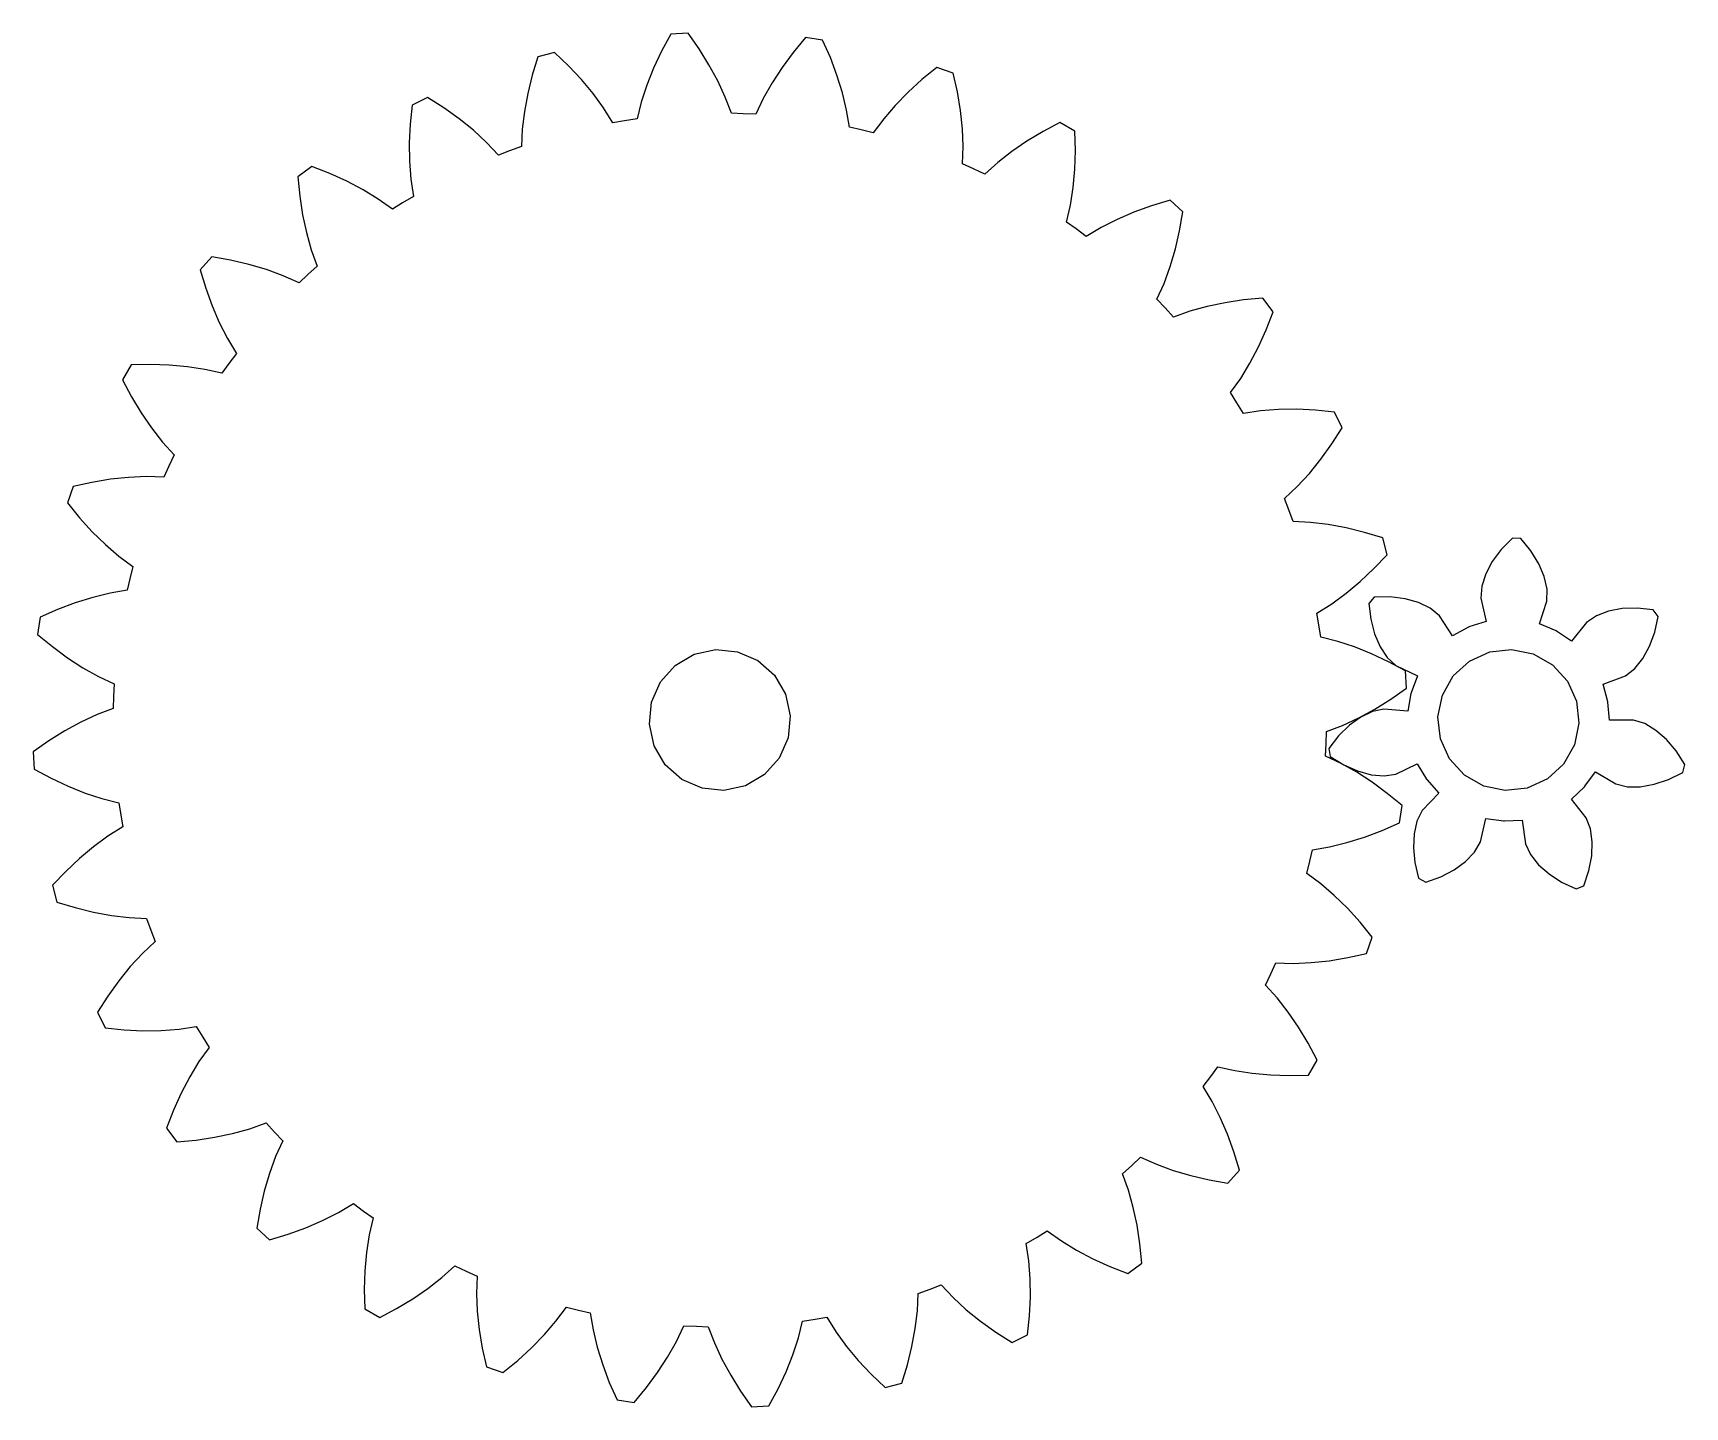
# Model space of a CAD drawing. Header units: metres. Extents: x -49 to 68, y -49 to 49.
import ezdxf

# ---------------------------------------------------------------- set-up
doc = ezdxf.new("R2010")
doc.units = ezdxf.units.M

msp = doc.modelspace()

# ---------------------------------------------------------------- linework, layer by layer
for p, q in [((-3.47961, 48.5769), (-4.12395, 47.3763)), ((-2.25409, 48.6492), (-3.47961, 48.5769)), ((-1.47311, 47.5327), (-2.25409, 48.6492)), ((6.06412, 48.3224), (5.19795, 47.2706)), ((7.2802, 48.1542), (6.06412, 48.3224)), ((7.82834, 46.9067), (7.2802, 48.1542)), ((-12.8896, 46.9647), (-13.2874, 45.6615)), ((-11.7018, 47.2747), (-12.8896, 46.9647)), ((-10.718, 46.3319), (-11.7018, 47.2747)), ((-4.12395, 47.3763), (-4.68875, 46.1721)), ((-0.770691, 46.4032), (-1.47311, 47.5327)), ((5.19795, 47.2706), (4.40906, 46.1996)), ((8.29692, 45.6619), (7.82834, 46.9067)), ((-13.2874, 45.6615), (-13.6064, 44.3702)), ((-9.80869, 45.3612), (-10.718, 46.3319)), ((-4.68875, 46.1721), (-5.17079, 44.9673)), ((-0.150375, 45.2634), (-0.770691, 46.4032)), ((4.40906, 46.1996), (3.70123, 45.1121)), ((8.68295, 44.423), (8.29692, 45.6619)), ((15.3748, 46.2108), (14.3201, 45.3482)), ((16.5347, 45.8086), (15.3748, 46.2108)), ((16.829, 44.4782), (16.5347, 45.8086)), ((-8.97794, 44.3643), (-9.80869, 45.3612)), ((-5.17079, 44.9673), (-5.56538, 43.7653)), ((0.382751, 44.1161), (-0.150375, 45.2634)), ((3.70123, 45.1121), (3.07971, 44.0101)), ((14.3201, 45.3482), (13.3374, 44.4518)), ((17.0457, 43.1659), (16.829, 44.4782)), ((-21.8043, 43.5476), (-21.9402, 42.1919)), ((-20.6998, 44.0834), (-21.8043, 43.5476)), ((-19.5509, 43.3507), (-20.6998, 44.0834)), ((-18.4697, 42.576), (-19.5509, 43.3507)), ((-13.6064, 44.3702), (-13.8441, 43.0945)), ((-8.2312, 43.3431), (-8.97794, 44.3643)), ((-7.57661, 42.2986), (-8.2312, 43.3431)), ((-5.56538, 43.7653), (-5.86519, 42.5697)), ((0.820999, 42.964), (0.382751, 44.1161)), ((3.07971, 44.0101), (2.55243, 42.896)), ((8.98203, 43.1937), (8.68295, 44.423)), ((12.431, 43.5232), (11.6065, 42.5636)), ((13.3374, 44.4518), (12.431, 43.5232)), ((-21.9402, 42.1919), (-22.0011, 40.8631)), ((-17.4605, 41.7604), (-18.4697, 42.576)), ((-13.8441, 43.0945), (-13.9966, 41.8386)), ((-6.74533, 42.4386), (-7.57661, 42.2986)), ((-5.86519, 42.5697), (-6.74533, 42.4386)), ((1.66364, 42.9391), (0.820999, 42.964)), ((2.55243, 42.896), (1.66364, 42.9391)), ((9.18709, 41.9783), (8.98203, 43.1937)), ((11.6065, 42.5636), (10.872, 41.5738)), ((17.1826, 41.8755), (17.0457, 43.1659)), ((24.0947, 42.3234), (22.8919, 41.6831)), ((25.1538, 41.7027), (24.0947, 42.3234)), ((-16.5289, 40.9044), (-17.4605, 41.7604)), ((-13.9966, 41.8386), (-14.0574, 40.6075)), ((10.0087, 41.7895), (9.18709, 41.9783)), ((10.872, 41.5738), (10.0087, 41.7895)), ((17.2361, 40.6115), (17.1826, 41.8755)), ((21.7533, 40.9956), (20.6831, 40.2617)), ((22.8919, 41.6831), (21.7533, 40.9956)), ((25.1829, 40.3404), (25.1538, 41.7027)), ((-22.0011, 40.8631), (-21.9854, 39.5656)), ((-15.6831, 40.0077), (-16.5289, 40.9044)), ((-14.8951, 40.3073), (-15.6831, 40.0077)), ((-14.0574, 40.6075), (-14.8951, 40.3073)), ((17.2001, 39.3794), (17.2361, 40.6115)), ((20.6831, 40.2617), (19.6872, 39.4815)), ((25.1394, 39.011), (25.1829, 40.3404)), ((-28.9023, 39.198), (-29.8811, 38.4571)), ((-27.6326, 38.7035), (-28.9023, 39.198)), ((-26.421, 38.1546), (-27.6326, 38.7035)), ((-21.9854, 39.5656), (-21.89, 38.3041)), ((17.9691, 39.034), (17.2001, 39.3794)), ((18.7737, 38.6539), (17.9691, 39.034)), ((19.6872, 39.4815), (18.7737, 38.6539)), ((25.022, 37.7187), (25.1394, 39.011)), ((-29.8811, 38.4571), (-29.7498, 37.1008)), ((-25.272, 37.5516), (-26.421, 38.1546)), ((-24.1913, 36.8938), (-25.272, 37.5516)), ((-21.89, 38.3041), (-21.7094, 37.0847)), ((24.8278, 36.4685), (25.022, 37.7187)), ((-29.7498, 37.1008), (-29.5504, 35.7858)), ((-23.1869, 36.1794), (-24.1913, 36.8938)), ((-22.4724, 36.6269), (-23.1869, 36.1794)), ((-21.7094, 37.0847), (-22.4724, 36.6269)), ((24.5522, 35.2671), (24.8278, 36.4685)), ((30.5841, 36.4162), (29.3332, 35.9641)), ((31.8886, 36.8096), (30.5841, 36.4162)), ((32.8063, 35.9941), (31.8886, 36.8096)), ((-29.5504, 35.7858), (-29.2819, 34.5162)), ((25.239, 34.7783), (24.5522, 35.2671)), ((28.1404, 35.453), (27.0114, 34.8821)), ((29.3332, 35.9641), (28.1404, 35.453)), ((32.569, 34.6523), (32.8063, 35.9941)), ((-29.2819, 34.5162), (-28.9422, 33.2975)), ((25.954, 34.2486), (25.239, 34.7783)), ((27.0114, 34.8821), (25.954, 34.2486)), ((32.267, 33.3569), (32.569, 34.6523)), ((-35.9941, 32.8063), (-36.8096, 31.8886)), ((-34.6523, 32.569), (-35.9941, 32.8063)), ((-28.9422, 33.2975), (-28.5272, 32.1369)), ((31.8997, 32.1124), (32.267, 33.3569)), ((-36.8096, 31.8886), (-36.4162, 30.5841)), ((-33.3569, 32.267), (-34.6523, 32.569)), ((-32.1124, 31.8997), (-33.3569, 32.267)), ((-30.9241, 31.4654), (-32.1124, 31.8997)), ((-28.5272, 32.1369), (-29.1862, 31.5389)), ((31.4654, 30.9241), (31.8997, 32.1124)), ((-36.4162, 30.5841), (-35.9641, 29.3332)), ((-29.7996, 30.9607), (-30.9241, 31.4654)), ((-29.1862, 31.5389), (-29.7996, 30.9607)), ((30.9607, 29.7996), (31.4654, 30.9241)), ((-35.9641, 29.3332), (-35.453, 28.1404)), ((31.5389, 29.1862), (30.9607, 29.7996)), ((34.5162, 29.2819), (33.2975, 28.9422)), ((35.7858, 29.5504), (34.5162, 29.2819)), ((37.1008, 29.7498), (35.7858, 29.5504)), ((38.4571, 29.8811), (37.1008, 29.7498)), ((39.198, 28.9023), (38.4571, 29.8811)), ((-35.453, 28.1404), (-34.8821, 27.0114)), ((32.1369, 28.5272), (31.5389, 29.1862)), ((33.2975, 28.9422), (32.1369, 28.5272)), ((38.7035, 27.6326), (39.198, 28.9023)), ((-34.8821, 27.0114), (-34.2486, 25.954)), ((38.1546, 26.421), (38.7035, 27.6326)), ((-34.2486, 25.954), (-34.7783, 25.239)), ((37.5516, 25.272), (38.1546, 26.421)), ((-41.7027, 25.1538), (-42.3234, 24.0947)), ((-40.3404, 25.1829), (-41.7027, 25.1538)), ((-39.011, 25.1394), (-40.3404, 25.1829)), ((-37.7187, 25.022), (-39.011, 25.1394)), ((-36.4685, 24.8278), (-37.7187, 25.022)), ((-35.2671, 24.5522), (-36.4685, 24.8278)), ((-34.7783, 25.239), (-35.2671, 24.5522)), ((36.8938, 24.1913), (37.5516, 25.272)), ((-42.3234, 24.0947), (-41.6831, 22.8919)), ((36.1794, 23.1869), (36.8938, 24.1913)), ((-41.6831, 22.8919), (-40.9956, 21.7533)), ((36.6269, 22.4724), (36.1794, 23.1869)), ((37.0847, 21.7094), (36.6269, 22.4724)), ((-40.9956, 21.7533), (-40.2617, 20.6831)), ((38.3041, 21.89), (37.0847, 21.7094)), ((39.5656, 21.9854), (38.3041, 21.89)), ((40.8631, 22.0011), (39.5656, 21.9854)), ((42.1919, 21.9402), (40.8631, 22.0011)), ((43.5476, 21.8043), (42.1919, 21.9402)), ((44.0834, 20.6998), (43.5476, 21.8043)), ((-40.2617, 20.6831), (-39.4815, 19.6872)), ((43.3507, 19.5509), (44.0834, 20.6998)), ((-39.4815, 19.6872), (-38.6539, 18.7737)), ((-38.6539, 18.7737), (-39.034, 17.9691)), ((42.576, 18.4697), (43.3507, 19.5509)), ((-39.034, 17.9691), (-39.3794, 17.2001)), ((41.7604, 17.4605), (42.576, 18.4697)), ((-45.8086, 16.5347), (-46.2108, 15.3748)), ((-44.4782, 16.829), (-45.8086, 16.5347)), ((-43.1659, 17.0457), (-44.4782, 16.829)), ((-41.8755, 17.1826), (-43.1659, 17.0457)), ((-40.6115, 17.2361), (-41.8755, 17.1826)), ((-39.3794, 17.2001), (-40.6115, 17.2361)), ((40.0077, 15.6831), (40.9044, 16.5289)), ((40.9044, 16.5289), (41.7604, 17.4605)), ((-46.2108, 15.3748), (-45.3482, 14.3201)), ((40.3073, 14.8951), (40.0077, 15.6831)), ((-45.3482, 14.3201), (-44.4518, 13.3374)), ((40.6075, 14.0574), (40.3073, 14.8951)), ((41.8386, 13.9966), (40.6075, 14.0574)), ((-44.4518, 13.3374), (-43.5232, 12.431)), ((43.0945, 13.8441), (41.8386, 13.9966)), ((44.3702, 13.6064), (43.0945, 13.8441)), ((45.6615, 13.2874), (44.3702, 13.6064)), ((46.9647, 12.8896), (45.6615, 13.2874)), ((47.2747, 11.7018), (46.9647, 12.8896)), ((56.1489, 12.8884), (55.3542, 12.0731)), ((56.7343, 12.8621), (56.1489, 12.8884)), ((-43.5232, 12.431), (-42.5636, 11.6065)), ((46.3319, 10.718), (47.2747, 11.7018)), ((55.3542, 12.0731), (54.7198, 11.218)), ((57.4527, 11.9789), (56.7343, 12.8621)), ((58.0079, 11.0704), (57.4527, 11.9789)), ((-42.5636, 11.6065), (-41.5738, 10.872)), ((-41.5738, 10.872), (-41.7895, 10.0087)), ((45.3612, 9.80869), (46.3319, 10.718)), ((54.7198, 11.218), (54.2532, 10.3439)), ((58.3943, 10.1579), (58.0079, 11.0704)), ((-41.7895, 10.0087), (-41.9783, 9.18709)), ((44.3643, 8.97794), (45.3612, 9.80869)), ((53.9672, 9.47285), (53.9095, 8.63477)), ((54.2532, 10.3439), (53.9672, 9.47285)), ((58.6011, 9.26474), (58.3943, 10.1579)), ((-45.6619, 8.29692), (-46.9067, 7.82834)), ((-44.423, 8.68295), (-45.6619, 8.29692)), ((-43.1937, 8.98203), (-44.423, 8.68295)), ((-41.9783, 9.18709), (-43.1937, 8.98203)), ((42.2986, 7.57661), (43.3431, 8.2312)), ((43.3431, 8.2312), (44.3643, 8.97794)), ((46.3504, 8.70029), (45.9649, 8.259)), ((45.9649, 8.259), (46.1068, 7.12939)), ((47.4888, 8.71129), (46.3504, 8.70029)), ((48.5453, 8.57889), (47.4888, 8.71129)), ((49.4996, 8.3121), (48.5453, 8.57889)), ((50.3268, 7.9169), (49.4996, 8.3121)), ((53.9095, 8.63477), (54.2827, 6.98535)), ((58.0638, 6.81554), (58.5834, 8.42487)), ((58.5834, 8.42487), (58.6011, 9.26474)), ((-48.1542, 7.2802), (-48.3224, 6.06412)), ((-46.9067, 7.82834), (-48.1542, 7.2802)), ((42.4386, 6.74533), (42.2986, 7.57661)), ((46.1068, 7.12939), (46.3798, 6.10027)), ((50.9725, 7.37944), (50.3268, 7.9169)), ((51.9067, 5.96982), (50.9725, 7.37944)), ((62.0873, 7.38873), (61.3961, 6.91132)), ((62.9466, 7.70819), (62.0873, 7.38873)), ((63.921, 7.88837), (62.9466, 7.70819)), ((64.9851, 7.92552), (63.921, 7.88837)), ((66.118, 7.81253), (64.9851, 7.92552)), ((66.4624, 7.33847), (66.118, 7.81253)), ((66.2198, 6.22612), (66.4624, 7.33847)), ((-48.3224, 6.06412), (-47.2706, 5.19795)), ((42.5697, 5.86519), (42.4386, 6.74533)), ((43.7653, 5.56538), (42.5697, 5.86519)), ((46.3798, 6.10027), (46.7723, 5.19043)), ((53.0332, 6.57556), (51.9067, 5.96982)), ((53.0492, 6.58414), (53.0321, 6.57858)), ((53.0321, 6.57858), (53.0332, 6.57556)), ((53.065, 6.59262), (53.0492, 6.58414)), ((53.0664, 6.58972), (53.065, 6.59262)), ((54.2827, 6.98535), (53.0664, 6.58972)), ((59.2398, 6.31247), (58.0638, 6.81554)), ((59.2415, 6.31523), (59.2398, 6.31247)), ((59.2564, 6.30536), (59.2415, 6.31523)), ((59.2729, 6.29831), (59.2564, 6.30536)), ((59.2715, 6.29539), (59.2729, 6.29831)), ((60.3392, 5.59111), (59.2715, 6.29539)), ((61.3961, 6.91132), (60.3392, 5.59111)), ((65.8556, 5.2256), (66.2198, 6.22612)), ((-47.2706, 5.19795), (-46.1996, 4.40906)), ((-1.82234, 4.65607), (-0.294342, 4.99132)), ((-0.294342, 4.99132), (1.26245, 4.83798)), ((1.26245, 4.83798), (2.69568, 4.21107)), ((44.9673, 5.17079), (43.7653, 5.56538)), ((46.1721, 4.68875), (44.9673, 5.17079)), ((47.3763, 4.12395), (46.1721, 4.68875)), ((46.7723, 5.19043), (47.2749, 4.42372)), ((53.1089, 4.17285), (54.5332, 4.81981)), ((54.5332, 4.81981), (56.0877, 4.99496)), ((56.0877, 4.99496), (57.6203, 4.68117)), ((57.6203, 4.68117), (58.9808, 3.90915)), ((65.3832, 4.3546), (65.8556, 5.2256)), ((-46.1996, 4.40906), (-45.1121, 3.70123)), ((-45.1121, 3.70123), (-44.0101, 3.07971)), ((-4.21107, 2.69568), (-3.17195, 3.86505)), ((-3.17195, 3.86505), (-1.82234, 4.65607)), ((2.69568, 4.21107), (3.86505, 3.17195)), ((47.2749, 4.42372), (47.8942, 3.85606)), ((48.5769, 3.47961), (47.3763, 4.12395)), ((47.8942, 3.85606), (49.4165, 3.11948)), ((51.9542, 3.11745), (53.1089, 4.17285)), ((58.9808, 3.90915), (60.0362, 2.75447)), ((64.1461, 3.12619), (64.8138, 3.63605)), ((64.8138, 3.63605), (65.3832, 4.3546)), ((-44.0101, 3.07971), (-42.896, 2.55243)), ((-42.896, 2.55243), (-42.9391, 1.66364)), ((-4.83798, 1.26245), (-4.21107, 2.69568)), ((3.86505, 3.17195), (4.65607, 1.82234)), ((48.6492, 2.25409), (48.5769, 3.47961)), ((49.4165, 3.11948), (48.9674, 1.92184)), ((51.1822, 1.75687), (51.9542, 3.11745)), ((60.0362, 2.75447), (60.6832, 1.33017)), ((62.564, 2.52902), (64.1461, 3.12619)), ((62.9039, 1.29596), (62.564, 2.52902)), ((-42.9391, 1.66364), (-42.964, 0.820999)), ((-4.99132, -0.294342), (-4.83798, 1.26245)), ((4.65607, 1.82234), (4.99132, 0.294342)), ((46.4032, 0.770691), (47.5327, 1.47311)), ((47.5327, 1.47311), (48.6492, 2.25409)), ((48.9578, 1.88712), (48.7291, 0.628677)), ((48.9611, 1.90491), (48.9548, 1.88812)), ((48.9548, 1.88812), (48.9578, 1.88712)), ((48.9643, 1.92255), (48.9611, 1.90491)), ((48.9674, 1.92184), (48.9643, 1.92255)), ((50.8684, 0.224319), (51.1822, 1.75687)), ((60.6832, 1.33017), (60.8584, -0.224319)), ((62.907, 1.29637), (62.9039, 1.29596)), ((62.9087, 1.27852), (62.907, 1.29637)), ((62.9134, 1.26125), (62.9087, 1.27852)), ((62.9103, 1.2605), (62.9134, 1.26125)), ((63.0253, -0.013351), (62.9103, 1.2605)), ((-44.1161, 0.382751), (-45.2634, -0.150375)), ((-42.964, 0.820999), (-44.1161, 0.382751)), ((4.99132, 0.294342), (4.83798, -1.26245)), ((44.1161, -0.382751), (45.2634, 0.150375)), ((45.397, 0.207108), (44.5934, -0.372635)), ((45.2634, 0.150375), (46.4032, 0.770691)), ((46.2217, 0.607452), (45.397, 0.207108)), ((47.0445, 0.777145), (46.2217, 0.607452)), ((48.7291, 0.628677), (47.0445, 0.777145)), ((51.0436, -1.33017), (50.8684, 0.224319)), ((-46.4032, -0.770691), (-47.5327, -1.47311)), ((-45.2634, -0.150375), (-46.4032, -0.770691)), ((-4.65607, -1.82234), (-4.99132, -0.294342)), ((42.9391, -1.66364), (42.964, -0.820999)), ((42.964, -0.820999), (44.1161, -0.382751)), ((43.8312, -1.11607), (43.13, -2.013)), ((44.5934, -0.372635), (43.8312, -1.11607)), ((60.8584, -0.224319), (60.5446, -1.75687)), ((64.7165, -0.016495), (63.0253, -0.013351)), ((65.5207, -0.259247), (64.7165, -0.016495)), ((66.3062, -0.731918), (65.5207, -0.259247)), ((67.0546, -1.38138), (66.3062, -0.731918)), ((-47.5327, -1.47311), (-48.6492, -2.25409)), ((-48.6492, -2.25409), (-48.5769, -3.47961)), ((-3.86505, -3.17195), (-4.65607, -1.82234)), ((4.83798, -1.26245), (4.21107, -2.69568)), ((42.896, -2.55243), (42.9391, -1.66364)), ((43.13, -2.013), (43.2346, -2.58955)), ((51.6905, -2.75447), (51.0436, -1.33017)), ((60.5446, -1.75687), (59.7725, -3.11745)), ((67.7471, -2.19012), (67.0546, -1.38138)), ((68.3651, -3.1463), (67.7471, -2.19012)), ((-48.5769, -3.47961), (-47.3763, -4.12395)), ((-2.69568, -4.21107), (-3.86505, -3.17195)), ((4.21107, -2.69568), (3.17195, -3.86505)), ((44.0101, -3.07971), (42.896, -2.55243)), ((43.2346, -2.58955), (44.2063, -3.18289)), ((45.1121, -3.70123), (44.0101, -3.07971)), ((44.2063, -3.18289), (45.1811, -3.6111)), ((47.8799, -3.82632), (49.4049, -3.09541)), ((49.4049, -3.09541), (50.0613, -4.19321)), ((52.7459, -3.90915), (51.6905, -2.75447)), ((59.7725, -3.11745), (58.6179, -4.17285)), ((68.2092, -3.71115), (68.3651, -3.1463)), ((-47.3763, -4.12395), (-46.1721, -4.68875)), ((-1.26245, -4.83798), (-2.69568, -4.21107)), ((1.82234, -4.65607), (0.294342, -4.99132)), ((3.17195, -3.86505), (1.82234, -4.65607)), ((46.1996, -4.40906), (45.1121, -3.70123)), ((45.1811, -3.6111), (46.1371, -3.87154)), ((46.1371, -3.87154), (47.05, -3.95656)), ((47.2706, -5.19795), (46.1996, -4.40906)), ((47.05, -3.95656), (47.8799, -3.82632)), ((50.0613, -4.19321), (50.0587, -4.19524)), ((50.0587, -4.19524), (50.0705, -4.20874)), ((50.0705, -4.20874), (50.0797, -4.22412)), ((50.0797, -4.22412), (50.0824, -4.22237)), ((50.0824, -4.22237), (50.9237, -5.18584)), ((54.1065, -4.68117), (52.7459, -3.90915)), ((58.6179, -4.17285), (57.1936, -4.81981)), ((61.2663, -4.69643), (62.0184, -3.6619)), ((62.0184, -3.6619), (63.4718, -4.52657)), ((63.4718, -4.52657), (64.2867, -4.73067)), ((65.2034, -4.7278), (66.179, -4.55412)), ((66.179, -4.55412), (67.1883, -4.21501)), ((67.1883, -4.21501), (68.2092, -3.71115)), ((-46.1721, -4.68875), (-44.9673, -5.17079)), ((-44.9673, -5.17079), (-43.7653, -5.56538)), ((-43.7653, -5.56538), (-42.5697, -5.86519)), ((0.294342, -4.99132), (-1.26245, -4.83798)), ((48.3224, -6.06412), (47.2706, -5.19795)), ((50.9237, -5.18584), (49.7573, -6.41035)), ((55.6391, -4.99496), (54.1065, -4.68117)), ((57.1936, -4.81981), (55.6391, -4.99496)), ((60.3183, -5.60776), (61.2426, -4.72357)), ((61.3703, -6.93188), (60.3183, -5.60776)), ((61.2426, -4.72357), (61.2451, -4.72556)), ((61.2451, -4.72556), (61.2556, -4.71106)), ((61.2556, -4.71106), (61.2686, -4.69867)), ((61.2686, -4.69867), (61.2663, -4.69643)), ((64.2867, -4.73067), (65.2034, -4.7278)), ((-42.5697, -5.86519), (-42.4386, -6.74533)), ((-42.4386, -6.74533), (-42.2986, -7.57661)), ((48.1542, -7.2802), (48.3224, -6.06412)), ((49.7573, -6.41035), (49.377, -7.15939)), ((53.8773, -8.62743), (54.2567, -6.97942)), ((54.2567, -6.97942), (55.5242, -7.15071)), ((61.6819, -7.71202), (61.3703, -6.93188)), ((-42.2986, -7.57661), (-43.3431, -8.2312)), ((45.6619, -8.29692), (46.9067, -7.82834)), ((46.9067, -7.82834), (48.1542, -7.2802)), ((49.1758, -8.05385), (49.128, -9.04358)), ((49.377, -7.15939), (49.1758, -8.05385)), ((55.5242, -7.15071), (55.5242, -7.15393)), ((55.5242, -7.15393), (55.5421, -7.15312)), ((55.5421, -7.15312), (55.5599, -7.15553)), ((55.5599, -7.15553), (55.5602, -7.15233)), ((55.5602, -7.15233), (56.838, -7.09534)), ((56.838, -7.09534), (57.0681, -8.77072)), ((61.8022, -8.6209), (61.6819, -7.71202)), ((-44.3643, -8.97794), (-45.3612, -9.80869)), ((-43.3431, -8.2312), (-44.3643, -8.97794)), ((41.7895, -10.0087), (41.9783, -9.18709)), ((41.9783, -9.18709), (43.1937, -8.98203)), ((43.1937, -8.98203), (44.423, -8.68295)), ((44.423, -8.68295), (45.6619, -8.29692)), ((49.128, -9.04358), (49.234, -10.103)), ((52.826, -10.0182), (53.4617, -9.35748)), ((53.4617, -9.35748), (53.8773, -8.62743)), ((57.0681, -8.77072), (57.4166, -9.5351)), ((61.761, -9.61093), (61.8022, -8.6209)), ((-45.3612, -9.80869), (-46.3319, -10.718)), ((41.5738, -10.872), (41.7895, -10.0087)), ((49.234, -10.103), (49.4981, -11.2105)), ((52.0264, -10.6032), (52.826, -10.0182)), ((57.4166, -9.5351), (57.9905, -10.2501)), ((57.9905, -10.2501), (58.7345, -10.9045)), ((61.5604, -10.6566), (61.761, -9.61093)), ((-46.3319, -10.718), (-47.2747, -11.7018)), ((42.5636, -11.6065), (41.5738, -10.872)), ((43.5232, -12.431), (42.5636, -11.6065)), ((49.4981, -11.2105), (50.0141, -11.4881)), ((50.0141, -11.4881), (51.0838, -11.0984)), ((51.0838, -11.0984), (52.0264, -10.6032)), ((58.7345, -10.9045), (59.6289, -11.4822)), ((59.6289, -11.4822), (60.6594, -11.9662)), ((61.1982, -11.7359), (61.5604, -10.6566)), ((-47.2747, -11.7018), (-46.9647, -12.8896)), ((44.4518, -13.3374), (43.5232, -12.431)), ((60.6594, -11.9662), (61.1982, -11.7359)), ((-46.9647, -12.8896), (-45.6615, -13.2874)), ((-45.6615, -13.2874), (-44.3702, -13.6064)), ((-44.3702, -13.6064), (-43.0945, -13.8441)), ((-43.0945, -13.8441), (-41.8386, -13.9966)), ((-41.8386, -13.9966), (-40.6075, -14.0574)), ((45.3482, -14.3201), (44.4518, -13.3374)), ((-40.6075, -14.0574), (-40.3073, -14.8951)), ((-40.3073, -14.8951), (-40.0077, -15.6831)), ((46.2108, -15.3748), (45.3482, -14.3201)), ((-40.0077, -15.6831), (-40.9044, -16.5289)), ((45.8086, -16.5347), (46.2108, -15.3748)), ((-41.7604, -17.4605), (-42.576, -18.4697)), ((-40.9044, -16.5289), (-41.7604, -17.4605)), ((39.034, -17.9691), (39.3794, -17.2001)), ((39.3794, -17.2001), (40.6115, -17.2361)), ((40.6115, -17.2361), (41.8755, -17.1826)), ((41.8755, -17.1826), (43.1659, -17.0457)), ((43.1659, -17.0457), (44.4782, -16.829)), ((44.4782, -16.829), (45.8086, -16.5347)), ((-42.576, -18.4697), (-43.3507, -19.5509)), ((38.6539, -18.7737), (39.034, -17.9691)), ((-43.3507, -19.5509), (-44.0834, -20.6998)), ((39.4815, -19.6872), (38.6539, -18.7737)), ((40.2617, -20.6831), (39.4815, -19.6872)), ((-44.0834, -20.6998), (-43.5476, -21.8043)), ((40.9956, -21.7533), (40.2617, -20.6831)), ((-43.5476, -21.8043), (-42.1919, -21.9402)), ((-42.1919, -21.9402), (-40.8631, -22.0011)), ((-40.8631, -22.0011), (-39.5656, -21.9854)), ((-39.5656, -21.9854), (-38.3041, -21.89)), ((-38.3041, -21.89), (-37.0847, -21.7094)), ((-37.0847, -21.7094), (-36.6269, -22.4724)), ((41.6831, -22.8919), (40.9956, -21.7533)), ((-36.1794, -23.1869), (-36.8938, -24.1913)), ((-36.6269, -22.4724), (-36.1794, -23.1869)), ((42.3234, -24.0947), (41.6831, -22.8919)), ((-36.8938, -24.1913), (-37.5516, -25.272)), ((34.7783, -25.239), (35.2671, -24.5522)), ((35.2671, -24.5522), (36.4685, -24.8278)), ((41.7027, -25.1538), (42.3234, -24.0947)), ((-37.5516, -25.272), (-38.1546, -26.421)), ((34.2486, -25.954), (34.7783, -25.239)), ((36.4685, -24.8278), (37.7187, -25.022)), ((37.7187, -25.022), (39.011, -25.1394)), ((39.011, -25.1394), (40.3404, -25.1829)), ((40.3404, -25.1829), (41.7027, -25.1538)), ((-38.1546, -26.421), (-38.7035, -27.6326)), ((34.8821, -27.0114), (34.2486, -25.954)), ((-38.7035, -27.6326), (-39.198, -28.9023)), ((35.453, -28.1404), (34.8821, -27.0114)), ((-39.198, -28.9023), (-38.4571, -29.8811)), ((-34.5162, -29.2819), (-33.2975, -28.9422)), ((-33.2975, -28.9422), (-32.1369, -28.5272)), ((-32.1369, -28.5272), (-31.5389, -29.1862)), ((-31.5389, -29.1862), (-30.9607, -29.7996)), ((35.9641, -29.3332), (35.453, -28.1404)), ((-38.4571, -29.8811), (-37.1008, -29.7498)), ((-37.1008, -29.7498), (-35.7858, -29.5504)), ((-35.7858, -29.5504), (-34.5162, -29.2819)), ((-30.9607, -29.7996), (-31.4654, -30.9241)), ((36.4162, -30.5841), (35.9641, -29.3332)), ((-31.4654, -30.9241), (-31.8997, -32.1124)), ((28.5272, -32.1369), (29.1862, -31.5389)), ((29.1862, -31.5389), (29.7996, -30.9607)), ((29.7996, -30.9607), (30.9241, -31.4654)), ((30.9241, -31.4654), (32.1124, -31.8997)), ((36.8096, -31.8886), (36.4162, -30.5841)), ((-31.8997, -32.1124), (-32.267, -33.3569)), ((28.9422, -33.2975), (28.5272, -32.1369)), ((32.1124, -31.8997), (33.3569, -32.267)), ((33.3569, -32.267), (34.6523, -32.569)), ((34.6523, -32.569), (35.9941, -32.8063)), ((35.9941, -32.8063), (36.8096, -31.8886)), ((-32.267, -33.3569), (-32.569, -34.6523)), ((29.2819, -34.5162), (28.9422, -33.2975)), ((-32.569, -34.6523), (-32.8063, -35.9941)), ((-28.1404, -35.453), (-27.0114, -34.8821)), ((-27.0114, -34.8821), (-25.954, -34.2486)), ((-25.954, -34.2486), (-25.239, -34.7783)), ((-25.239, -34.7783), (-24.5522, -35.2671)), ((29.5504, -35.7858), (29.2819, -34.5162)), ((-32.8063, -35.9941), (-31.8886, -36.8096)), ((-30.5841, -36.4162), (-29.3332, -35.9641)), ((-29.3332, -35.9641), (-28.1404, -35.453)), ((-24.5522, -35.2671), (-24.8278, -36.4685)), ((22.4724, -36.6269), (23.1869, -36.1794)), ((23.1869, -36.1794), (24.1913, -36.8938)), ((29.7498, -37.1008), (29.5504, -35.7858)), ((-31.8886, -36.8096), (-30.5841, -36.4162)), ((-24.8278, -36.4685), (-25.022, -37.7187)), ((21.7094, -37.0847), (22.4724, -36.6269)), ((21.89, -38.3041), (21.7094, -37.0847)), ((24.1913, -36.8938), (25.272, -37.5516)), ((29.8811, -38.4571), (29.7498, -37.1008)), ((-25.022, -37.7187), (-25.1394, -39.011)), ((21.9854, -39.5656), (21.89, -38.3041)), ((25.272, -37.5516), (26.421, -38.1546)), ((26.421, -38.1546), (27.6326, -38.7035)), ((28.9023, -39.198), (29.8811, -38.4571)), ((-25.1394, -39.011), (-25.1829, -40.3404)), ((-20.6831, -40.2617), (-19.6872, -39.4815)), ((-19.6872, -39.4815), (-18.7737, -38.6539)), ((-18.7737, -38.6539), (-17.9691, -39.034)), ((-17.9691, -39.034), (-17.2001, -39.3794)), ((-17.2001, -39.3794), (-17.2361, -40.6115)), ((22.0011, -40.8631), (21.9854, -39.5656)), ((27.6326, -38.7035), (28.9023, -39.198)), ((-25.1829, -40.3404), (-25.1538, -41.7027)), ((-21.7533, -40.9956), (-20.6831, -40.2617)), ((-17.2361, -40.6115), (-17.1826, -41.8755)), ((13.9966, -41.8386), (14.0574, -40.6075)), ((14.0574, -40.6075), (14.8951, -40.3073)), ((14.8951, -40.3073), (15.6831, -40.0077)), ((15.6831, -40.0077), (16.5289, -40.9044)), ((16.5289, -40.9044), (17.4605, -41.7604)), ((21.9402, -42.1919), (22.0011, -40.8631)), ((-25.1538, -41.7027), (-24.0947, -42.3234)), ((-24.0947, -42.3234), (-22.8919, -41.6831)), ((-22.8919, -41.6831), (-21.7533, -40.9956)), ((-17.1826, -41.8755), (-17.0457, -43.1659)), ((-11.6065, -42.5636), (-10.872, -41.5738)), ((-10.872, -41.5738), (-10.0087, -41.7895)), ((-10.0087, -41.7895), (-9.18709, -41.9783)), ((-9.18709, -41.9783), (-8.98203, -43.1937)), ((13.8441, -43.0945), (13.9966, -41.8386)), ((17.4605, -41.7604), (18.4697, -42.576)), ((-17.0457, -43.1659), (-16.829, -44.4782)), ((-12.431, -43.5232), (-11.6065, -42.5636)), ((-8.98203, -43.1937), (-8.68295, -44.423)), ((-3.07971, -44.0101), (-2.55243, -42.896)), ((-2.55243, -42.896), (-1.66364, -42.9391)), ((-1.66364, -42.9391), (-0.820999, -42.964)), ((-0.820999, -42.964), (-0.382751, -44.1161)), ((5.56538, -43.7653), (5.86519, -42.5697)), ((5.86519, -42.5697), (6.74533, -42.4386)), ((6.74533, -42.4386), (7.57661, -42.2986)), ((7.57661, -42.2986), (8.2312, -43.3431)), ((13.6064, -44.3702), (13.8441, -43.0945)), ((18.4697, -42.576), (19.5509, -43.3507)), ((21.8043, -43.5476), (21.9402, -42.1919)), ((-14.3201, -45.3482), (-13.3374, -44.4518)), ((-13.3374, -44.4518), (-12.431, -43.5232)), ((-8.68295, -44.423), (-8.29692, -45.6619)), ((-3.70123, -45.1121), (-3.07971, -44.0101)), ((-0.382751, -44.1161), (0.150375, -45.2634)), ((5.17079, -44.9673), (5.56538, -43.7653)), ((8.2312, -43.3431), (8.97794, -44.3643)), ((8.97794, -44.3643), (9.80869, -45.3612)), ((13.2874, -45.6615), (13.6064, -44.3702)), ((19.5509, -43.3507), (20.6998, -44.0834)), ((20.6998, -44.0834), (21.8043, -43.5476)), ((-16.829, -44.4782), (-16.5347, -45.8086)), ((-15.3748, -46.2108), (-14.3201, -45.3482)), ((-4.40906, -46.1996), (-3.70123, -45.1121)), ((0.150375, -45.2634), (0.770691, -46.4032)), ((4.68875, -46.1721), (5.17079, -44.9673)), ((9.80869, -45.3612), (10.718, -46.3319)), ((-16.5347, -45.8086), (-15.3748, -46.2108)), ((-8.29692, -45.6619), (-7.82834, -46.9067)), ((-5.19795, -47.2706), (-4.40906, -46.1996)), ((0.770691, -46.4032), (1.47311, -47.5327)), ((4.12395, -47.3763), (4.68875, -46.1721)), ((10.718, -46.3319), (11.7018, -47.2747)), ((12.8896, -46.9647), (13.2874, -45.6615)), ((-7.82834, -46.9067), (-7.2802, -48.1542)), ((-6.06412, -48.3224), (-5.19795, -47.2706)), ((1.47311, -47.5327), (2.25409, -48.6492)), ((3.47961, -48.5769), (4.12395, -47.3763)), ((11.7018, -47.2747), (12.8896, -46.9647)), ((-7.2802, -48.1542), (-6.06412, -48.3224)), ((2.25409, -48.6492), (3.47961, -48.5769))]:
    msp.add_line(p, q)

doc.saveas('drawing.dxf')
